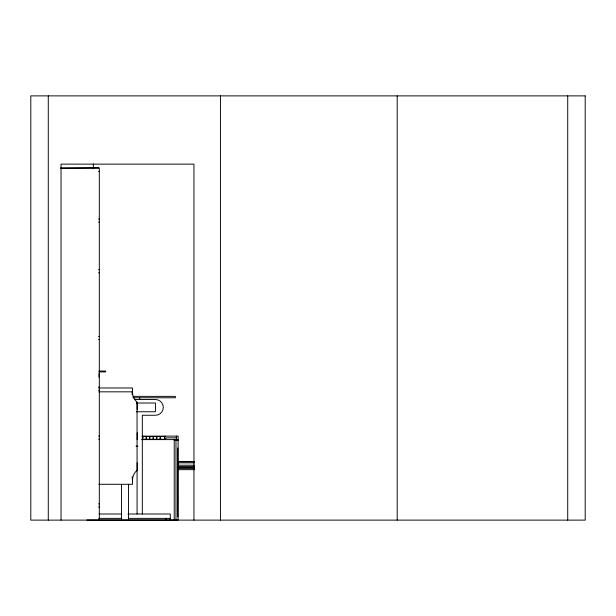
<?xml version="1.0" encoding="UTF-8"?>
<svg xmlns="http://www.w3.org/2000/svg" width="616" height="616" viewBox="0 0 616 616"><rect width="100%" height="100%" fill="white"/><g stroke="black" fill="none" stroke-linecap="round" stroke-linejoin="round"><path stroke-width="0.92" d="M142.45 439.262L142.727 436.467M165.103 436.12L164.665 439.608L166.536 437.861L176.361 437.861M136.013 446.146L137.922 446.138M60.591 167.945L99.315 167.945L99.315 520.12M60.645 168.299L98.614 167.945M98.614 171.433L99.315 171.433M98.614 218.973L99.315 218.973M98.614 222.122L99.315 222.122M98.614 269.662L99.315 269.662M98.614 272.803L99.315 272.803M98.614 336.428L99.315 336.428M98.614 339.57L99.315 339.57M98.953 371.032L105.629 371.032L105.629 371.91L98.953 371.91M98.614 387.11L99.315 387.11M98.891 387.988L132.494 387.988L132.494 391.83A13.198 13.198 0 0 0 137.045 402.14L137.083 514.006M98.614 390.259L99.315 390.259M98.891 391.83L132.494 391.83M133.033 396.373L175.36 396.373L175.36 397.774L133.033 397.774M134.904 399.522L155.44 399.522A7.862 7.862 0 0 1 163.302 407.384A7.862 7.862 0 0 1 155.44 415.253L142.327 415.253L142.327 514.006M136.305 403.018L155.44 403.018L155.44 411.757L136.305 411.757M98.614 436.051L99.315 436.051M142.011 436.12L178.109 436.12L178.109 520.012L86.833 520.012M98.614 439.2L99.315 439.2M141.603 439.608L178.109 439.608M174.228 440.486L178.109 440.486M178.062 462.847L194.425 462.847M178.062 465.211L194.425 465.211M178.062 466.805L194.425 466.805M178.062 467.236L194.425 467.236M178.062 467.613L194.425 467.613M178.062 468.322L194.425 468.322M178.062 469.654L194.425 469.654M137.045 470.308A13.198 13.198 0 0 0 132.494 480.619L132.147 476.799M98.891 484.292L132.494 484.292L132.494 480.619M98.614 503.865L99.315 503.865M98.614 507.014L99.315 507.014M99.161 514.006L121.267 514.006M127.997 514.006L170.293 514.006L170.293 520.12M98.699 518.372L121.752 518.372M128.475 518.372L170.293 518.372M567.721 95.88L567.721 520.12M397.189 95.88L397.189 520.12M220.443 95.88L220.443 520.12M193.948 520.12L193.948 164.133L61.046 164.133L61.046 520.12M177.762 447.963L177.762 451.112M177.762 451.459L177.762 454.608M177.762 454.955L177.762 458.104M177.762 458.45L177.762 461.6M177.762 461.946L177.762 465.095M177.762 465.442L177.762 468.591M177.762 468.938L177.762 472.087M177.762 472.433L177.762 475.583M177.762 475.929L177.762 479.071M177.762 479.425L177.762 482.567M177.762 482.921L177.762 486.062M177.762 486.417L177.762 489.558M177.762 489.913L177.762 493.054M177.762 493.408L177.762 496.55M177.762 496.904L177.762 500.046M177.762 500.392L177.762 503.542M177.762 503.896L177.762 507.037M177.762 507.392L177.762 510.533M177.762 510.887L177.762 514.029M177.762 514.383L177.762 516.863M176.361 436.12L176.361 439.608M175.976 440.486L175.976 520.012M174.228 439.608L174.228 520.012M165.927 518.372L165.927 520.12M139.709 397.774L139.709 399.522M137.214 402.672L137.214 409.663M137.214 432.732L137.214 439.724M137.214 462.793L137.214 469.785M132.147 391.83L132.147 394.694M128.475 484.292L128.475 520.12M121.483 484.292L121.483 520.12M98.984 373.658L98.984 377.154M93.37 163.948L93.37 168.746M48.279 95.88L48.279 520.12M143.081 436.467L142.804 439.262L145.946 439.262L146.223 436.467L143.081 436.467M146.577 436.467L146.3 439.262L149.442 439.262L149.719 436.467L146.577 436.467M150.073 436.467L149.788 439.262L152.937 439.262L153.215 436.467L150.073 436.467M153.569 436.467L153.284 439.262L156.433 439.262L156.71 436.467L153.569 436.467M157.065 436.467L156.78 439.262L159.929 439.262L160.206 436.467L157.065 436.467M160.56 436.467L160.276 439.262L164.364 439.262L164.711 436.467L160.56 436.467M585.2 95.88L30.8 95.88L30.8 520.12L585.2 520.12L585.2 95.88M194.425 461.638L178.062 461.638L194.425 461.661"/></g></svg>
